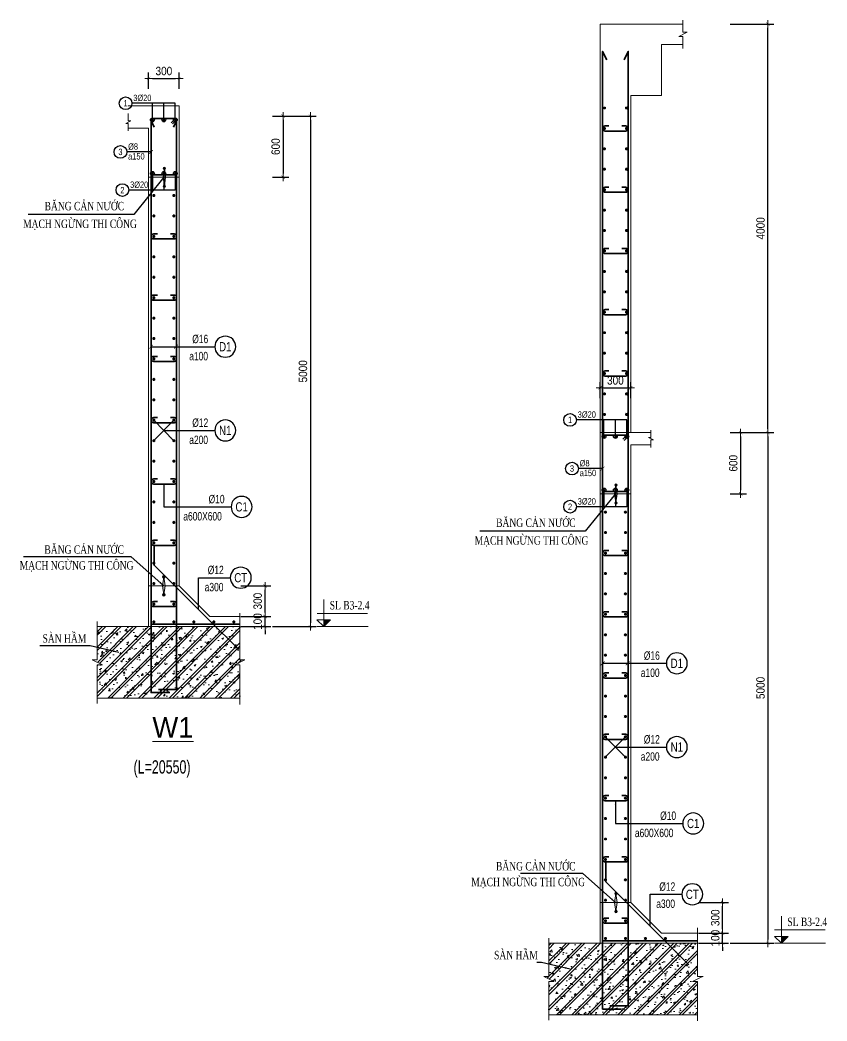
# Model space of a CAD drawing. Extents: x 512210 to 544733856, y -92216 to 2317910607.
# Drawn here: x 674452 to 690254, y -16778 to 2824 of the extents above; entities that cross this region are included whole.
import ezdxf
from ezdxf.enums import TextEntityAlignment as Align

# ---------------------------------------------------------------- set-up
doc = ezdxf.new("R2010")
doc.units = 0
doc.header["$LTSCALE"] = 300
doc.header["$MEASUREMENT"] = 0
doc.layers.get('0').update_dxf_attribs({"linetype": 'CONTINUOUS'})
doc.layers.get('DEFPOINTS').update_dxf_attribs({"linetype": 'CONTINUOUS'})
for name, color, linetype, lineweight in [('00-TT.Dim', 8, 'CONTINUOUS', 13), ('00-TT.Text', 4, 'CONTINUOUS', 13), ('00-XMT.Dim', 8, 'CONTINUOUS', 13), ('3-TEXT', 3, 'CONTINUOUS', 20), ('9', 252, 'CONTINUOUS', 9), ('a-Thay', 255, 'CONTINUOUS', 18), ('G-ANNO-TEXT', 231, 'CONTINUOUS', 9), ('kata_text', 7, 'CONTINUOUS', 30), ('kata_thep chu', 4, 'CONTINUOUS', 35), ('NDC_S_DIM', 1, 'CONTINUOUS', 15), ('NDC_S_HATCH MATERIAL', 8, 'CONTINUOUS', 13), ('NDC_S_REBAR', 4, 'CONTINUOUS', 35), ('NDC_S_SLAB', 2, 'CONTINUOUS', 18), ('sh', 90, 'CONTINUOUS', 13), ('Text chu', 2, 'CONTINUOUS', 25)]:
    doc.layers.add(name, color=color, linetype=linetype, lineweight=lineweight)
doc.layers.add('TEXT', color=4, linetype='CONTINUOUS')
doc.styles.add('01. TT-Arial-S', font='3t-unicode.shx')
doc.styles.add('02. TT-ArialS', font='3t-unicode.shx', dxfattribs={"width": 0.7})
doc.styles.add('kata_text', font='arial.ttf', dxfattribs={"width": 0.8})
doc.styles.add('NDC_ARIAL', font='arial.ttf', dxfattribs={"width": 0.85})
doc.styles.add('VNARIALH', font='', dxfattribs={"width": 0.75})
doc.styles.add('VNAVANTH', font='')
doc.styles.add('vntimeh.shx', font='vntimeh.shx', dxfattribs={"width": 0.65})
doc.styles.get('VNARIALH').set_extended_font_data('.VnArialH')
doc.styles.get('VNAVANTH').set_extended_font_data('.VnAvantH')
doc.linetypes.add('ZIGZAG', pattern='A,0.0001,-0.2,[131,ltypeshp.shx,S=0.2,R=0,X=-0.2,Y=0],-0.4,[131,ltypeshp.shx,S=0.2,R=180,X=0.2,Y=0],-0.2', length=0.8001)
doc.dimstyles.new('NDC_1-75', dxfattribs={"dimscale": 75, "dimtxt": 2.2, "dimasz": 1, "dimexe": 1.5, "dimexo": 0, "dimgap": 0.8, "dimtad": 1, "dimdec": 0, "dimdsep": 46, "dimtxsty": 'NDC_ARIAL', "dimblk": 'DIMMARK', "dimcen": 49999.938995, "dimdle": 1.5, "dimclrd": 1, "dimclre": 1, "dimclrt": 3, "dimadec": 0, "dimazin": 0, "dimtfac": 1, "dimtdec": 0, "dimtix": 1, "dimtmove": 1, "dimatfit": 3, "dimfxl": 1, "dimarcsym": 0})
doc.dimstyles.new('TT 1-1-100', dxfattribs={"dimscale": 100, "dimtxt": 2.2, "dimasz": 1, "dimexe": 1.2, "dimexo": 0, "dimgap": 0.5, "dimtad": 1, "dimdec": 0, "dimzin": 0, "dimdsep": 46, "dimtxsty": '02. TT-ArialS', "dimblk": 'ARCHTICK', "dimcen": 1.5, "dimdle": 1, "dimclrd": 8, "dimclre": 8, "dimclrt": 90, "dimadec": 0, "dimazin": 0, "dimtfac": 1, "dimtdec": 0, "dimtofl": 0, "dimtmove": 0, "dimatfit": 3, "dimfxl": 0.18, "dimtolj": 1, "dimtzin": 0, "dimarcsym": 0})

# ---------------------------------------------------------------- blocks, each defined once
blk = doc.blocks.new('DIMMARK')
at = {"layer": 'NDC_S_DIM', "color": 1}
blk.add_line((-1.5, 0), (1, 0), dxfattribs=at)
at = {"layer": 'NDC_S_DIM', "color": 2, "const_width": 0.1}
blk.add_lwpolyline([(-0.42, -0.42), (0.42, 0.42)], dxfattribs=at)
blk = doc.blocks.new('*D447')
at = {"layer": 'DEFPOINTS', "color": 0, "transparency": 16777216}
for p in [(679396, 944), (679396, -9056), (680137, -9056)]:
    blk.add_point(p, dxfattribs=at)
at = {"layer": 'NDC_S_DIM', "color": 1, "lineweight": -2, "transparency": 16777216}
for p, q in [((679396, 944), (680249, 944)), ((680137, 869), (680137, -8981)), ((679396, -9056), (680249, -9056))]:
    blk.add_line(p, q, dxfattribs=at)
at = {"layer": 'NDC_S_DIM', "color": 1, "lineweight": -2, "transparency": 16777216, "xscale": 75, "yscale": 75, "zscale": 75}
for p, rotation in [((680137, 944), 90), ((680137, -9056), 270)]:
    blk.add_blockref('DIMMARK', p, dxfattribs=dict(at, rotation=rotation))
at = {"layer": 'NDC_S_DIM', "color": 3, "transparency": 16777216, "insert": (679993, -4056), "char_height": 165, "attachment_point": 5, "rotation": 90, "style": 'NDC_ARIAL'}
blk.add_mtext('5000', dxfattribs=at)
blk = doc.blocks.new('*D448')
at = {"layer": 'DEFPOINTS', "color": 0, "transparency": 16777216}
for p in [(677569, 1680), (676969, 1478), (677569, 1478)]:
    blk.add_point(p, dxfattribs=at)
at = {"layer": 'NDC_S_DIM', "color": 1, "lineweight": -2, "transparency": 16777216}
for p, q in [((676969, 1478), (676969, 1793)), ((677569, 1478), (677569, 1793)), ((677044, 1680), (677494, 1680))]:
    blk.add_line(p, q, dxfattribs=at)
at = {"layer": 'NDC_S_DIM', "color": 1, "lineweight": -2, "transparency": 16777216, "xscale": 75, "yscale": 75, "zscale": 75, "rotation": 180}
blk.add_blockref('DIMMARK', (676969, 1680), dxfattribs=at)
at = {"layer": 'NDC_S_DIM', "color": 1, "lineweight": -2, "transparency": 16777216, "xscale": 75, "yscale": 75, "zscale": 75}
blk.add_blockref('DIMMARK', (677569, 1680), dxfattribs=at)
at = {"layer": 'NDC_S_DIM', "color": 3, "transparency": 16777216, "insert": (677269, 1824), "char_height": 165, "attachment_point": 5, "style": 'NDC_ARIAL'}
blk.add_mtext('300', dxfattribs=at)
blk = doc.blocks.new('kata_block_THEP')
at = {"layer": 'kata_thep chu', "color": 0}
for p, q in [((-0.5, 0), (0.5, 0)), ((-0.35, 0.35), (0.35, -0.35)), ((0.35, 0.35), (-0.35, -0.35)), ((0, 0.5), (0, -0.5))]:
    blk.add_line(p, q, dxfattribs=at)
at = {"layer": 'kata_thep chu', "color": 0, "const_width": 0.0833}
blk.add_lwpolyline([(-0.5, 0, 1), (0.5, 0, 1), (-0.5, 0, 1)], format="xyb", dxfattribs=at)
blk = doc.blocks.new('00-3T-Reinforcement')
at = {"color": 8}
blk.add_circle((-2.5, 0), 2.5, dxfattribs=at)
at = {"layer": '00-TT.Text', "color": 7, "style": 'VNARIALH', "width": 0.75}
blk.add_attdef('SH', text='', height=2.2, dxfattribs=at).set_placement((-2.5, 0), align=Align.MIDDLE)
at = {"layer": 'sh', "style": '01. TT-Arial-S', "width": 0.75}
for tag, p in [('DK', (0.56, 0.85)), ('KC', (0.56, -2.97))]:
    blk.add_attdef(tag, p, '', height=2, dxfattribs=at)
blk = doc.blocks.new('CT-A3')
at = {"layer": '9', "ltscale": 50}
h = blk.add_hatch(dxfattribs=at)
h.set_pattern_fill('ANSI31', color=256, scale=140.625054, style=0)
h.set_pattern_definition([(45, (-151568.963, -26075.813), (-12.4296162, 12.4296162), [])])
h.paths.add_polyline_path([(164, 160), (164, 0), (325, 160)])
for p, q in [((5, 314), (1200, 314)), ((1209, 0), (0, 0))]:
    blk.add_line(p, q, dxfattribs=at)
for points in [[(164, 643), (164, 0)], [(164, 0), (3, 160), (164, 160)], [(164, 0), (325, 160), (164, 160)]]:
    blk.add_lwpolyline(points, dxfattribs=at)
at = {"layer": '3-TEXT', "style": 'vntimeh.shx', "width": 0.75}
blk.add_attdef('CT', (305, 407), '', height=200, dxfattribs=at)
blk = doc.blocks.new('SIKA')
at = {"layer": '00-XMT.Dim'}
h = blk.add_hatch(color=7, dxfattribs=at)
edge = h.paths.add_edge_path()
edge.add_arc((902400, 306254), 27.5, 0, 360)
blk.add_hatch(color=7, dxfattribs=at).paths.add_polyline_path([(902372, 306053), (902400, 306254), (902428, 306053), (902400, 305851)])
h = blk.add_hatch(color=7, dxfattribs=at)
edge = h.paths.add_edge_path()
edge.add_arc((902400, 305851), 27.5, 0, 360)
at = {"layer": '00-XMT.Dim', "color": 7}
blk.add_lwpolyline([(902372, 306053), (902400, 306254), (902428, 306053), (902400, 305851)], close=True, dxfattribs=at)
for centre in [(902400, 306254), (902400, 305851)]:
    blk.add_circle(centre, 27.5, dxfattribs=at)
blk = doc.blocks.new('*D451')
at = {"layer": 'DEFPOINTS', "color": 0, "transparency": 16777216}
for p in [(678778, -8257), (679250, -8257), (678778, -8856)]:
    blk.add_point(p, dxfattribs=at)
at = {"layer": 'NDC_S_DIM', "color": 1, "lineweight": -2, "transparency": 16777216}
for p, q in [((678778, -8257), (679363, -8257)), ((679250, -8781), (679250, -8332)), ((678778, -8856), (679363, -8856))]:
    blk.add_line(p, q, dxfattribs=at)
at = {"layer": 'NDC_S_DIM', "color": 1, "lineweight": -2, "transparency": 16777216, "xscale": 75, "yscale": 75, "zscale": 75}
for p, rotation in [((679250, -8257), 90), ((679250, -8856), 270)]:
    blk.add_blockref('DIMMARK', p, dxfattribs=dict(at, rotation=rotation))
at = {"layer": 'NDC_S_DIM', "color": 3, "transparency": 16777216, "insert": (679106, -8556), "char_height": 165, "attachment_point": 5, "rotation": 90, "style": 'NDC_ARIAL'}
blk.add_mtext('300', dxfattribs=at)
blk = doc.blocks.new('*D452')
at = {"layer": 'DEFPOINTS', "color": 0, "transparency": 16777216}
for p in [(679396, 944), (679396, -256), (679603, -256)]:
    blk.add_point(p, dxfattribs=at)
at = {"layer": 'NDC_S_DIM', "color": 1, "lineweight": -2, "transparency": 16777216}
for p, q in [((679396, 944), (679715, 944)), ((679603, 869), (679603, -181)), ((679396, -256), (679715, -256))]:
    blk.add_line(p, q, dxfattribs=at)
at = {"layer": 'NDC_S_DIM', "color": 1, "lineweight": -2, "transparency": 16777216, "xscale": 75, "yscale": 75, "zscale": 75}
for p, rotation in [((679603, 944), 90), ((679603, -256), 270)]:
    blk.add_blockref('DIMMARK', p, dxfattribs=dict(at, rotation=rotation))
at = {"layer": 'NDC_S_DIM', "color": 3, "transparency": 16777216, "insert": (679458, 344), "char_height": 165, "attachment_point": 5, "rotation": 90, "style": 'NDC_ARIAL'}
blk.add_mtext('600', dxfattribs=at)
blk = doc.blocks.new('_ARCHTICK')
at = {"const_width": 0.15}
blk.add_lwpolyline([(-0.5, -0.5), (0.5, 0.5)], dxfattribs=at)
blk = doc.blocks.new('*U158')
blk.add_circle((-2.5, 0), 2.5)
at = {"layer": 'kata_text', "color": 7, "style": 'kata_text', "width": 0.8}
blk.add_attdef('SH2', text='', height=2.5, dxfattribs=at).set_placement((-2.5, 0), align=Align.MIDDLE)
at = {"layer": 'kata_text', "color": 3, "style": 'kata_text', "width": 0.8}
blk.add_attdef('DK1', (0.5, 0.85), '', height=2.5, dxfattribs=at)
blk = doc.blocks.new('*U159')
blk.add_circle((-2.5, 0), 2.5)
at = {"layer": 'kata_text', "color": 7, "style": 'kata_text', "width": 0.8}
blk.add_attdef('SH2', text='', height=2.5, dxfattribs=at).set_placement((-2.5, 0), align=Align.MIDDLE)
at = {"layer": 'kata_text', "color": 3, "style": 'kata_text', "width": 0.8}
for tag, p in [('DK1', (0.5, 0.85)), ('KC1', (0.5, -2.97))]:
    blk.add_attdef(tag, p, '', height=2.5, dxfattribs=at)
blk = doc.blocks.new('*D457')
at = {"layer": 'DEFPOINTS', "color": 0, "transparency": 16777216}
for p in [(688357, -5256), (688357, -15256), (689098, -15256)]:
    blk.add_point(p, dxfattribs=at)
at = {"layer": 'NDC_S_DIM', "color": 1, "lineweight": -2, "transparency": 16777216}
for p, q in [((688357, -5256), (689210, -5256)), ((689098, -5331), (689098, -15181)), ((688357, -15256), (689210, -15256))]:
    blk.add_line(p, q, dxfattribs=at)
at = {"layer": 'NDC_S_DIM', "color": 1, "lineweight": -2, "transparency": 16777216, "xscale": 75, "yscale": 75, "zscale": 75}
for p, rotation in [((689098, -5256), 90), ((689098, -15256), 270)]:
    blk.add_blockref('DIMMARK', p, dxfattribs=dict(at, rotation=rotation))
at = {"layer": 'NDC_S_DIM', "color": 3, "transparency": 16777216, "insert": (688953, -10256), "char_height": 165, "attachment_point": 5, "rotation": 90, "style": 'NDC_ARIAL'}
blk.add_mtext('5000', dxfattribs=at)
blk = doc.blocks.new('*D458')
at = {"layer": 'DEFPOINTS', "color": 0, "transparency": 16777216}
for p in [(686411, -4379), (685811, -4582), (686411, -4582)]:
    blk.add_point(p, dxfattribs=at)
at = {"layer": 'NDC_S_DIM', "color": 1, "lineweight": -2, "transparency": 16777216}
for p, q in [((685811, -4582), (685811, -4267)), ((686411, -4582), (686411, -4267)), ((685886, -4379), (686336, -4379))]:
    blk.add_line(p, q, dxfattribs=at)
at = {"layer": 'NDC_S_DIM', "color": 1, "lineweight": -2, "transparency": 16777216, "xscale": 75, "yscale": 75, "zscale": 75, "rotation": 180}
blk.add_blockref('DIMMARK', (685811, -4379), dxfattribs=at)
at = {"layer": 'NDC_S_DIM', "color": 1, "lineweight": -2, "transparency": 16777216, "xscale": 75, "yscale": 75, "zscale": 75}
blk.add_blockref('DIMMARK', (686411, -4379), dxfattribs=at)
at = {"layer": 'NDC_S_DIM', "color": 3, "transparency": 16777216, "insert": (686111, -4235), "char_height": 165, "attachment_point": 5, "style": 'NDC_ARIAL'}
blk.add_mtext('300', dxfattribs=at)
blk = doc.blocks.new('*D449')
at = {"layer": 'DEFPOINTS', "color": 0, "transparency": 16777216}
for p in [(687738, -14457), (688211, -14457), (687738, -15056)]:
    blk.add_point(p, dxfattribs=at)
at = {"layer": 'NDC_S_DIM', "color": 1, "lineweight": -2, "transparency": 16777216}
for p, q in [((687738, -14457), (688324, -14457)), ((688211, -14981), (688211, -14532)), ((687738, -15056), (688324, -15056))]:
    blk.add_line(p, q, dxfattribs=at)
at = {"layer": 'NDC_S_DIM', "color": 1, "lineweight": -2, "transparency": 16777216, "xscale": 75, "yscale": 75, "zscale": 75}
for p, rotation in [((688211, -14457), 90), ((688211, -15056), 270)]:
    blk.add_blockref('DIMMARK', p, dxfattribs=dict(at, rotation=rotation))
at = {"layer": 'NDC_S_DIM', "color": 3, "transparency": 16777216, "insert": (688067, -14757), "char_height": 165, "attachment_point": 5, "rotation": 90, "style": 'NDC_ARIAL'}
blk.add_mtext('300', dxfattribs=at)
blk = doc.blocks.new('*D450')
at = {"layer": 'DEFPOINTS', "color": 0, "transparency": 16777216}
for p in [(688357, -5256), (688357, -6456), (688563, -6456)]:
    blk.add_point(p, dxfattribs=at)
at = {"layer": 'NDC_S_DIM', "color": 1, "lineweight": -2, "transparency": 16777216}
for p, q in [((688357, -5256), (688676, -5256)), ((688563, -5331), (688563, -6381)), ((688357, -6456), (688676, -6456))]:
    blk.add_line(p, q, dxfattribs=at)
at = {"layer": 'NDC_S_DIM', "color": 1, "lineweight": -2, "transparency": 16777216, "xscale": 75, "yscale": 75, "zscale": 75}
for p, rotation in [((688563, -5256), 90), ((688563, -6456), 270)]:
    blk.add_blockref('DIMMARK', p, dxfattribs=dict(at, rotation=rotation))
at = {"layer": 'NDC_S_DIM', "color": 3, "transparency": 16777216, "insert": (688419, -5856), "char_height": 165, "attachment_point": 5, "rotation": 90, "style": 'NDC_ARIAL'}
blk.add_mtext('600', dxfattribs=at)
blk = doc.blocks.new('*D459')
at = {"layer": 'DEFPOINTS', "color": 0, "transparency": 16777216}
for p in [(688357, 2744), (689098, 2744), (688357, -5256)]:
    blk.add_point(p, dxfattribs=at)
at = {"layer": 'NDC_S_DIM', "color": 1, "lineweight": -2, "transparency": 16777216}
for p, q in [((688357, 2744), (689210, 2744)), ((689098, -5181), (689098, 2669)), ((688357, -5256), (689210, -5256))]:
    blk.add_line(p, q, dxfattribs=at)
at = {"layer": 'NDC_S_DIM', "color": 1, "lineweight": -2, "transparency": 16777216, "xscale": 75, "yscale": 75, "zscale": 75}
for p, rotation in [((689098, 2744), 90), ((689098, -5256), 270)]:
    blk.add_blockref('DIMMARK', p, dxfattribs=dict(at, rotation=rotation))
at = {"layer": 'NDC_S_DIM', "color": 3, "transparency": 16777216, "insert": (688953, -1256), "char_height": 165, "attachment_point": 5, "rotation": 90, "style": 'NDC_ARIAL'}
blk.add_mtext('4000', dxfattribs=at)
blk = doc.blocks.new('*D549')
at = {"layer": 'DEFPOINTS', "color": 0, "transparency": 16777216}
for p in [(678778, -8856), (679250, -8856), (678778, -9056)]:
    blk.add_point(p, dxfattribs=at)
at = {"layer": 'NDC_S_DIM', "color": 1, "lineweight": -2, "transparency": 16777216}
for p, q in [((679250, -8781), (679250, -8706)), ((678778, -8856), (679363, -8856)), ((679250, -9056), (679250, -8856)), ((678778, -9056), (679363, -9056)), ((679250, -9131), (679250, -9206))]:
    blk.add_line(p, q, dxfattribs=at)
at = {"layer": 'NDC_S_DIM', "color": 1, "lineweight": -2, "transparency": 16777216, "xscale": 75, "yscale": 75, "zscale": 75}
for p, rotation in [((679250, -8856), 270), ((679250, -9056), 90)]:
    blk.add_blockref('DIMMARK', p, dxfattribs=dict(at, rotation=rotation))
at = {"layer": 'NDC_S_DIM', "color": 3, "transparency": 16777216, "insert": (679106, -8956), "char_height": 165, "attachment_point": 5, "rotation": 90, "style": 'NDC_ARIAL'}
blk.add_mtext('100', dxfattribs=at)
blk = doc.blocks.new('*D551')
at = {"layer": 'DEFPOINTS', "color": 0, "transparency": 16777216}
for p in [(687738, -15056), (688211, -15056), (687738, -15256)]:
    blk.add_point(p, dxfattribs=at)
at = {"layer": 'NDC_S_DIM', "color": 1, "lineweight": -2, "transparency": 16777216}
for p, q in [((687738, -15056), (688324, -15056)), ((688211, -14981), (688211, -14906)), ((688211, -15256), (688211, -15056)), ((687738, -15256), (688324, -15256)), ((688211, -15331), (688211, -15406))]:
    blk.add_line(p, q, dxfattribs=at)
at = {"layer": 'NDC_S_DIM', "color": 1, "lineweight": -2, "transparency": 16777216, "xscale": 75, "yscale": 75, "zscale": 75}
for p, rotation in [((688211, -15056), 270), ((688211, -15256), 90)]:
    blk.add_blockref('DIMMARK', p, dxfattribs=dict(at, rotation=rotation))
at = {"layer": 'NDC_S_DIM', "color": 3, "transparency": 16777216, "insert": (688067, -15156), "char_height": 165, "attachment_point": 5, "rotation": 90, "style": 'NDC_ARIAL'}
blk.add_mtext('100', dxfattribs=at)

msp = doc.modelspace()

# ---------------------------------------------------------------- hatches: boundary and pattern name
at = {"layer": 'NDC_S_HATCH MATERIAL'}
h = msp.add_hatch(dxfattribs=at)
h.set_pattern_fill('BT-01', color=256, scale=50, pattern_type=2)
h.set_pattern_definition([(50, (0, 0), (358.63009, -31.37607), [37.5, -412.5]), (355, (0, 0), (-69.37567, 376.09607), [30, -330]), (100.4514, (29.9, -2.6), (289.25469, 344.71977), [31.8701, -350.57106]), (46.1842, (0, 100), (533.62052, -82.7595), [56.25, -618.75]), (96.6356, (44.47, 93.1), (467.33135, 487.05894), [47.80514, -525.8565]), (351.1842, (0, 100), (467.33097, 487.0593), [45, -495]), (21, (50, 75), (298.45353, -201.30945), [37.5, -412.5]), (326, (50, 75), (121.65767, 362.57502), [30, -330]), (71.4514, (74.87, 58.22), (420.11131, 161.26525), [31.8701, -350.57106]), (37.5, (0, 0), (6.079928, 166.446927), [0, -326, 0, -335, 0, -331.25]), (7.5, (0, 0), (131.53477, 197.205856), [0, -191, 0, -318.5, 0, -126.25]), (327.5, (-111.5, 0), (266.911218, -11.277436), [0, -125, 0, -390, 0, -517.5]), (317.5, (-161.5, 0), (291.593085, 50.05249), [0, -162.5, 0, -259, 0, -367.5]), (45, (0, 0), (-150.26019, 150.26019), []), (45, (0, 61.25), (-150.26019, 150.26019), [])])
h.paths.add_polyline_path([(678756.7, -9805.8), (678656.7, -9805.8), (678856.7, -9705.8), (678756.7, -9705.8), (678756.7, -9055.8), (677568.6, -9055.8), (675965.7, -9055.8), (675965.7, -9705.8), (675865.7, -9705.8), (676065.7, -9805.8), (675965.7, -9805.8), (675965.7, -10455.8), (678756.7, -10455.8)])
h = msp.add_hatch(dxfattribs=at)
h.set_pattern_fill('BT-01', color=256, scale=50, pattern_type=2)
h.set_pattern_definition([(50, (258.64, 0), (358.63009, -31.37607), [37.5, -412.5]), (355, (258.64, 0), (-69.37567, 376.09607), [30, -330]), (100.4514, (288.53, -2.6), (289.25469, 344.71977), [31.8701, -350.57106]), (46.1842, (258.64, 100), (533.62052, -82.7595), [56.25, -618.75]), (96.6356, (303.1, 93.1), (467.33135, 487.05894), [47.80514, -525.8565]), (351.1842, (258.64, 100), (467.33097, 487.0593), [45, -495]), (21, (308.64, 75), (298.45353, -201.30945), [37.5, -412.5]), (326, (308.64, 75), (121.65767, 362.57502), [30, -330]), (71.4514, (333.5, 58.22), (420.11131, 161.26525), [31.8701, -350.57106]), (37.5, (258.64, 0), (6.079928, 166.446927), [0, -326, 0, -335, 0, -331.25]), (7.5, (258.64, 0), (131.53477, 197.205856), [0, -191, 0, -318.5, 0, -126.25]), (327.5, (147.14, 0), (266.911218, -11.277436), [0, -125, 0, -390, 0, -517.5]), (317.5, (97.14, 0), (291.593085, 50.05249), [0, -162.5, 0, -259, 0, -367.5]), (45, (258.64, 0), (-150.26019, 150.26019), []), (45, (258.64, 61.25), (-150.26019, 150.26019), [])])
h.paths.add_polyline_path([(687717.5, -16006.4), (687617.5, -16006.4), (687817.5, -15906.4), (687717.5, -15906.4), (687717.5, -15256.4), (686069.7, -15256.4), (684808.1, -15256.4), (684808.1, -15906.4), (684708.1, -15906.4), (684908.1, -16006.4), (684808.1, -16006.4), (684808.1, -16656.4), (687717.5, -16656.4)])

# ---------------------------------------------------------------- linework, layer by layer
at = {"layer": '00-TT.Dim'}
for points in [[(678756.7, -8789.2), (678756.7, -9705.8), (678856.7, -9705.8), (678656.7, -9805.8), (678756.7, -9805.8), (678756.7, -10577.4)], [(675965.7, -8955.8), (675965.7, -9705.8), (675865.7, -9705.8), (676065.7, -9805.8), (675965.7, -9805.8), (675965.7, -10558.8)], [(687717.5, -14956.4), (687717.5, -15906.4), (687817.5, -15906.4), (687617.5, -16006.4), (687717.5, -16006.4), (687717.5, -16777.9)], [(684808.1, -15156.4), (684808.1, -15906.4), (684708.1, -15906.4), (684908.1, -16006.4), (684808.1, -16006.4), (684808.1, -16759.4)]]:
    msp.add_lwpolyline(points, dxfattribs=at)
at = {"layer": 'a-Thay', "linetype": 'ZIGZAG', "ltscale": 0.5, "flags": 128}
for points in [[(677568.6, -256.5), (676968.6, -256.5)], [(677568.6, -256.5), (676968.6, -256.5)], [(686411.1, -6457.1), (685811.1, -6457.1)], [(686411.1, -6457.1), (685811.1, -6457.1)], [(677568.6, -8256.5), (676968.6, -8256.5)], [(686411.1, -14457.1), (685811.1, -14457.1)]]:
    msp.add_lwpolyline(points, dxfattribs=at)
at = {"layer": 'NDC_S_DIM'}
msp.add_line((685811.1, -5256.4), (686411.1, -5256.4), dxfattribs=at)
for points in [[(687432.9, 2823.6), (687432.9, 2583.6), (687512.9, 2583.6), (687352.9, 2503.6), (687432.9, 2503.6), (687432.9, 2263.6)], [(676571.9, 656.2), (676571.9, 800.2), (676523.9, 800.2), (676619.9, 848.2), (676571.9, 848.2), (676571.9, 992.2)], [(686807.8, -5544.4), (686807.8, -5400.4), (686855.8, -5400.4), (686759.8, -5352.4), (686807.8, -5352.4), (686807.8, -5208.4)]]:
    msp.add_lwpolyline(points, dxfattribs=at)
at = {"layer": 'NDC_S_REBAR'}
for points in [[(685942.5, 2042.1), (685861.1, 2208), (685861.1, -16543.9), (686229.9, -16543.9)], [(686004.9, -16481.9), (686361.1, -16481.9), (686361.1, 2208), (686279.6, 2042.1)], [(677078.7, 727.2), (677018.6, 846.2), (677018.6, -10347.3), (677387.5, -10347.3)], [(677162.5, -10285.3), (677518.6, -10285.3), (677518.6, 846.2), (677458.5, 727.2)], [(677078.6, -7451.9), (677078.6, -7851.9), (678173.8, -8945.8), (678708.5, -9479.8)], [(678756.7, -9005.8), (677018.6, -9005.8)], [(685921.1, -13652.4), (685921.1, -14052.4), (687016.3, -15146.4), (687550.9, -15680.4)], [(687717.5, -15206.4), (685861.1, -15206.4)]]:
    msp.add_lwpolyline(points, dxfattribs=at)
for points in [[(677412.6, 813.5), (677492.6, 893.5, -0.4142136), (677518.6, 867.5), (677518.6, -180.5, -0.4142136), (677492.6, -206.5), (677044.6, -206.5, -0.4142136), (677018.6, -180.5), (677018.6, 867.5, -0.4142136), (677044.6, 893.5), (677492.6, 893.5, -0.4142136), (677518.6, 867.5), (677438.6, 787.5)], [(686238.3, 750.4), (686310.4, 750.4, -1), (686310.4, 649.2), (685911.7, 649.2, -1), (685911.7, 750.4), (685983.8, 750.4)], [(686238.3, -449.2), (686310.4, -449.2, -1), (686310.4, -550.4), (685911.7, -550.4, -1), (685911.7, -449.2), (685983.8, -449.2)], [(677395.8, -1362.8), (677468, -1362.8, -1), (677468, -1464.1), (677069.2, -1464.1, -1), (677069.2, -1362.8), (677141.4, -1362.8)], [(686238.3, -1648.8), (686310.4, -1648.8, -1), (686310.4, -1750), (685911.7, -1750, -1), (685911.7, -1648.8), (685983.8, -1648.8)], [(677395.8, -2562.8), (677468, -2562.8, -1), (677468, -2664.1), (677069.2, -2664.1, -1), (677069.2, -2562.8), (677141.4, -2562.8)], [(686238.3, -2848.4), (686310.4, -2848.4, -1), (686310.4, -2949.7), (685911.7, -2949.7, -1), (685911.7, -2848.4), (685983.8, -2848.4)], [(677395.8, -3762.8), (677468, -3762.8, -1), (677468, -3864.1), (677069.2, -3864.1, -1), (677069.2, -3762.8), (677141.4, -3762.8)], [(686238.3, -4048), (686310.4, -4048, -1), (686310.4, -4149.3), (685911.7, -4149.3, -1), (685911.7, -4048), (685983.8, -4048)], [(677395.8, -4962.8), (677468, -4962.8, -1), (677468, -5064.1), (677069.2, -5064.1, -1), (677069.2, -4962.8), (677141.4, -4962.8)], [(686255.1, -5387.1), (686335.1, -5307.1, -0.4142136), (686361.1, -5333.1), (686361.1, -6381.1, -0.4142136), (686335.1, -6407.1), (685887.1, -6407.1, -0.4142136), (685861.1, -6381.1), (685861.1, -5333.1, -0.4142136), (685887.1, -5307.1), (686335.1, -5307.1, -0.4142136), (686361.1, -5333.1), (686281.1, -5413.1)], [(677395.8, -6162.8), (677468, -6162.8, -1), (677468, -6264.1), (677069.2, -6264.1, -1), (677069.2, -6162.8), (677141.4, -6162.8)], [(677395.8, -7362.8), (677468, -7362.8, -1), (677468, -7464.1), (677069.2, -7464.1, -1), (677069.2, -7362.8), (677141.4, -7362.8)], [(686238.3, -7563.4), (686310.4, -7563.4, -1), (686310.4, -7664.6), (685911.7, -7664.6, -1), (685911.7, -7563.4), (685983.8, -7563.4)], [(677395.8, -8562.8), (677468, -8562.8, -1), (677468, -8664.1), (677069.2, -8664.1, -1), (677069.2, -8562.8), (677141.4, -8562.8)], [(686238.3, -8763.4), (686310.4, -8763.4, -1), (686310.4, -8864.6), (685911.7, -8864.6, -1), (685911.7, -8763.4), (685983.8, -8763.4)], [(686238.3, -9963.4), (686310.4, -9963.4, -1), (686310.4, -10064.6), (685911.7, -10064.6, -1), (685911.7, -9963.4), (685983.8, -9963.4)], [(686238.3, -11163.4), (686310.4, -11163.4, -1), (686310.4, -11264.6), (685911.7, -11264.6, -1), (685911.7, -11163.4), (685983.8, -11163.4)], [(686238.3, -12363.4), (686310.4, -12363.4, -1), (686310.4, -12464.6), (685911.7, -12464.6, -1), (685911.7, -12363.4), (685983.8, -12363.4)], [(686238.3, -13563.4), (686310.4, -13563.4, -1), (686310.4, -13664.6), (685911.7, -13664.6, -1), (685911.7, -13563.4), (685983.8, -13563.4)], [(686238.3, -14763.4), (686310.4, -14763.4, -1), (686310.4, -14864.6), (685911.7, -14864.6, -1), (685911.7, -14763.4), (685983.8, -14763.4)]]:
    msp.add_lwpolyline(points, format="xyb", dxfattribs=at)
at = {"layer": 'NDC_S_SLAB'}
for p, q in [((687011.1, 2743.6), (687432.9, 2743.6)), ((687011.1, 2343.6), (687432.9, 2343.6)), ((676571.9, 1144.2), (677568.6, 1144.2)), ((677568.6, -8256.5), (677568.6, 1144.2)), ((685811.1, -5256.4), (685811.1, -15256.4)), ((686411.1, -5256.4), (686807.8, -5256.4)), ((686807.8, -5496.4), (686411.1, -5496.4)), ((686411.1, -5496.4), (686411.1, -14457.1)), ((677568.6, -8256.5), (678168.6, -8855.8)), ((678168.6, -8855.8), (678756.7, -8855.8)), ((678756.7, -9055.8), (677568.6, -9055.8)), ((685811.1, -15256.4), (687717.5, -15256.4))]:
    msp.add_line(p, q, dxfattribs=at)
for points in [[(687011.1, 2743.6), (685811.1, 2743.6), (685811.1, 1343.6)], [(686411.1, 1343.6), (687011.1, 1343.6), (687011.1, 2343.6)], [(685811.1, -5256.4), (685811.1, 1343.6)], [(686411.1, -5256.4), (686411.1, 1343.6)], [(676571.9, 704.2), (676968.6, 704.2), (676968.6, -9055.8)], [(677568.6, -9055.8), (675965.7, -9055.8)], [(675965.7, -10455.8), (678756.7, -10455.8)], [(687011.1, -15056.4), (686411.1, -14457.1)], [(687011.1, -15056.4), (687717.5, -15056.4)], [(685811.1, -15256.4), (684808.1, -15256.4)], [(684808.1, -16656.4), (687717.5, -16656.4)]]:
    msp.add_lwpolyline(points, dxfattribs=at)

# ---------------------------------------------------------------- block references
at = {"xscale": 50, "yscale": 50, "zscale": 50}
for name, p, values in [('*U158', (676644.6, 1193.5), {'SH2': '1', 'DK1': '3%%c20'}), ('*U159', (676543.6, 240.5), {'SH2': '3', 'DK1': '%%c8', 'KC1': 'a150'}), ('*U158', (676582.3, -506.5), {'SH2': '2', 'DK1': '3%%c20'}), ('*U158', (685347.8, -5007.1), {'SH2': '1', 'DK1': '3%%c20'}), ('*U159', (685386.1, -5960.1), {'SH2': '3', 'DK1': '%%c8', 'KC1': 'a150'}), ('*U158', (685347.8, -6707.1), {'SH2': '2', 'DK1': '3%%c20'})]:
    msp.add_blockref(name, p, dxfattribs=at).add_auto_attribs(values)
ref = msp.add_blockref('00-3T-Reinforcement', (678266.1, -3573.5), dxfattribs=dict(xscale=-82.13412979035638, yscale=82.13412978546694, zscale=82.13412978550095))
ref.add_attrib('KC', 'a100', (677765.3, -3840.5), dxfattribs={"layer": 'sh', "height": 165, "style": '01. TT-Arial-S', "width": 0.75})
ref.add_attrib('DK', '%%c16', (677825, -3504.1), dxfattribs={"layer": 'sh', "height": 165, "style": '01. TT-Arial-S', "width": 0.75})
ref.add_attrib('SH', 'D1', dxfattribs={"layer": '00-TT.Text', "color": 7, "height": 180.7, "style": 'VNARIALH', "width": 0.75}).set_placement((678471.5, -3573.5), align=Align.MIDDLE)
ref = msp.add_blockref('00-3T-Reinforcement', (678266.1, -5213.6), dxfattribs=dict(xscale=-82.13412979035638, yscale=82.13412978546694, zscale=82.13412978550095))
ref.add_attrib('KC', 'a200', (677765.3, -5480.6), dxfattribs={"layer": 'sh', "height": 165, "style": '01. TT-Arial-S', "width": 0.75})
ref.add_attrib('DK', '%%c12', (677825, -5144.2), dxfattribs={"layer": 'sh', "height": 165, "style": '01. TT-Arial-S', "width": 0.75})
ref.add_attrib('SH', 'N1', dxfattribs={"layer": '00-TT.Text', "color": 7, "height": 180.7, "style": 'VNARIALH', "width": 0.75}).set_placement((678471.5, -5213.6), align=Align.MIDDLE)
ref = msp.add_blockref('00-3T-Reinforcement', (678586.1, -6709.8), dxfattribs=dict(xscale=-82.13412979035638, yscale=82.13412978546694, zscale=82.13412978550095))
ref.add_attrib('KC', 'a600X600', (677649.3, -6976.8), dxfattribs={"layer": 'sh', "height": 165, "style": '01. TT-Arial-S', "width": 0.75})
ref.add_attrib('DK', '%%c10', (678145, -6640.4), dxfattribs={"layer": 'sh', "height": 165, "style": '01. TT-Arial-S', "width": 0.75})
ref.add_attrib('SH', 'C1', dxfattribs={"layer": '00-TT.Text', "color": 7, "height": 180.7, "style": 'VNARIALH', "width": 0.75}).set_placement((678791.5, -6709.8), align=Align.MIDDLE)
ref = msp.add_blockref('00-3T-Reinforcement', (678568.8, -8097.1), dxfattribs=dict(xscale=-82.13412979035638, yscale=82.13412978546694, zscale=82.13412978550095))
ref.add_attrib('KC', 'a300', (678068, -8364.1), dxfattribs={"layer": 'sh', "height": 165, "style": '01. TT-Arial-S', "width": 0.75})
ref.add_attrib('DK', '%%c12', (678127.7, -8027.7), dxfattribs={"layer": 'sh', "height": 165, "style": '01. TT-Arial-S', "width": 0.75})
ref.add_attrib('SH', 'CT', dxfattribs={"layer": '00-TT.Text', "color": 7, "height": 180.7, "style": 'VNARIALH', "width": 0.75}).set_placement((678774.1, -8097.1), align=Align.MIDDLE)
ref = msp.add_blockref('00-3T-Reinforcement', (687108.6, -9774.1), dxfattribs=dict(xscale=-82.13412979035638, yscale=82.13412978546694, zscale=82.13412978550095))
ref.add_attrib('KC', 'a100', (686607.8, -10041.1), dxfattribs={"layer": 'sh', "height": 165, "style": '01. TT-Arial-S', "width": 0.75})
ref.add_attrib('DK', '%%c16', (686667.5, -9704.6), dxfattribs={"layer": 'sh', "height": 165, "style": '01. TT-Arial-S', "width": 0.75})
ref.add_attrib('SH', 'D1', dxfattribs={"layer": '00-TT.Text', "color": 7, "height": 180.7, "style": 'VNARIALH', "width": 0.75}).set_placement((687313.9, -9774.1), align=Align.MIDDLE)
ref = msp.add_blockref('00-3T-Reinforcement', (687108.6, -11414.2), dxfattribs=dict(xscale=-82.13412979035638, yscale=82.13412978546694, zscale=82.13412978550095))
ref.add_attrib('KC', 'a200', (686607.8, -11681.2), dxfattribs={"layer": 'sh', "height": 165, "style": '01. TT-Arial-S', "width": 0.75})
ref.add_attrib('DK', '%%c12', (686667.5, -11344.7), dxfattribs={"layer": 'sh', "height": 165, "style": '01. TT-Arial-S', "width": 0.75})
ref.add_attrib('SH', 'N1', dxfattribs={"layer": '00-TT.Text', "color": 7, "height": 180.7, "style": 'VNARIALH', "width": 0.75}).set_placement((687313.9, -11414.2), align=Align.MIDDLE)
ref = msp.add_blockref('00-3T-Reinforcement', (687428.6, -12910.4), dxfattribs=dict(xscale=-82.13412979035638, yscale=82.13412978546694, zscale=82.13412978550095))
ref.add_attrib('KC', 'a600X600', (686491.8, -13177.4), dxfattribs={"layer": 'sh', "height": 165, "style": '01. TT-Arial-S', "width": 0.75})
ref.add_attrib('DK', '%%c10', (686987.5, -12840.9), dxfattribs={"layer": 'sh', "height": 165, "style": '01. TT-Arial-S', "width": 0.75})
ref.add_attrib('SH', 'C1', dxfattribs={"layer": '00-TT.Text', "color": 7, "height": 180.7, "style": 'VNARIALH', "width": 0.75}).set_placement((687633.9, -12910.4), align=Align.MIDDLE)
ref = msp.add_blockref('00-3T-Reinforcement', (687411.3, -14297.7), dxfattribs=dict(xscale=-82.13412979035638, yscale=82.13412978546694, zscale=82.13412978550095))
ref.add_attrib('KC', 'a300', (686910.5, -14564.7), dxfattribs={"layer": 'sh', "height": 165, "style": '01. TT-Arial-S', "width": 0.75})
ref.add_attrib('DK', '%%c12', (686970.1, -14228.3), dxfattribs={"layer": 'sh', "height": 165, "style": '01. TT-Arial-S', "width": 0.75})
ref.add_attrib('SH', 'CT', dxfattribs={"layer": '00-TT.Text', "color": 7, "height": 180.7, "style": 'VNARIALH', "width": 0.75}).set_placement((687616.6, -14297.7), align=Align.MIDDLE)
at = {"layer": '00-XMT.Dim', "color": 7, "xscale": -0.8775311545468867, "yscale": 0.8775311524514109, "zscale": 0.8775311535358427}
for p in [(1469162.5, -268827.3), (1478004.9, -275027.9), (1469152.7, -276827.3), (1478004.9, -283027.9)]:
    msp.add_blockref('SIKA', p, dxfattribs=at)
at = {"layer": '3-TEXT'}
ref = msp.add_blockref('CT-A3', (680264.5, -9055.8), dxfattribs=dict(at, xscale=0.8289007083512843, yscale=0.8289007083512843, zscale=0.8289007083512843))
ref.add_attrib('CT', 'SL B3-2.4', (680517.2, -8718.6), dxfattribs={"layer": 'Text chu', "color": 0, "height": 165, "style": 'vntimeh.shx', "width": 0.75})
ref = msp.add_blockref('CT-A3', (689225.3, -15256.4), dxfattribs=dict(at, xscale=0.8289007083512843, yscale=0.8289007083512843, zscale=0.8289007083512843))
ref.add_attrib('CT', 'SL B3-2.4', (689478, -14919.2), dxfattribs={"layer": 'Text chu', "color": 0, "height": 165, "style": 'vntimeh.shx', "width": 0.75})
at = {"layer": 'NDC_S_REBAR', "yscale": 51.60959999985062, "rotation": 180}
for p, xscale, zscale in [((685895.1, 1101), -51.60959999985062, 51.60960000000001), ((686327.6, 1101), 51.60959999985062, 51.60959999985062), ((685895.1, 701), -51.60959999985062, 51.60960000000001), ((686327.6, 701), 51.60959999985062, 51.60959999985062), ((685895.1, 301), -51.60959999985062, 51.60960000000001), ((686327.6, 301), 51.60959999985062, 51.60959999985062), ((685895.1, -99), -51.60959999985062, 51.60960000000001), ((686327.6, -99), 51.60959999985062, 51.60959999985062), ((677072.6, -613.8), -51.60959999985062, 51.60960000000001), ((677464, -613.8), 51.60959999985062, 51.60959999985062), ((685895.1, -499), -51.60959999985062, 51.60960000000001), ((686327.6, -499), 51.60959999985062, 51.60959999985062), ((685895.1, -899), -51.60959999985062, 51.60960000000001), ((686327.6, -899), 51.60959999985062, 51.60959999985062), ((677072.6, -1013.8), -51.60959999985062, 51.60960000000001), ((677464, -1013.8), 51.60959999985062, 51.60959999985062), ((685895.1, -1299), -51.60959999985062, 51.60960000000001), ((686327.6, -1299), 51.60959999985062, 51.60959999985062), ((677072.6, -1413.8), -51.60959999985062, 51.60960000000001), ((677464, -1413.8), 51.60959999985062, 51.60959999985062), ((685895.1, -1699), -51.60959999985062, 51.60960000000001), ((686327.6, -1699), 51.60959999985062, 51.60959999985062), ((677072.6, -1813.8), -51.60959999985062, 51.60960000000001), ((677464, -1813.8), 51.60959999985062, 51.60959999985062), ((685895.1, -2099), -51.60959999985062, 51.60960000000001), ((686327.6, -2099), 51.60959999985062, 51.60959999985062), ((677072.6, -2213.8), -51.60959999985062, 51.60960000000001), ((677464, -2213.8), 51.60959999985062, 51.60959999985062), ((685895.1, -2499), -51.60959999985062, 51.60960000000001), ((686327.6, -2499), 51.60959999985062, 51.60959999985062), ((677072.6, -2613.8), -51.60959999985062, 51.60960000000001), ((677464, -2613.8), 51.60959999985062, 51.60959999985062), ((685895.1, -2899), -51.60959999985062, 51.60960000000001), ((686327.6, -2899), 51.60959999985062, 51.60959999985062), ((677072.6, -3013.8), -51.60959999985062, 51.60960000000001), ((677464, -3013.8), 51.60959999985062, 51.60959999985062), ((685895.1, -3299), -51.60959999985062, 51.60960000000001), ((686327.6, -3299), 51.60959999985062, 51.60959999985062), ((677072.6, -3413.8), -51.60959999985062, 51.60960000000001), ((677464, -3413.8), 51.60959999985062, 51.60959999985062), ((685895.1, -3699), -51.60959999985062, 51.60960000000001), ((686327.6, -3699), 51.60959999985062, 51.60959999985062), ((677072.6, -3813.8), -51.60959999985062, 51.60960000000001), ((677464, -3813.8), 51.60959999985062, 51.60959999985062), ((685895.1, -4099), -51.60959999985062, 51.60960000000001), ((686327.6, -4099), 51.60959999985062, 51.60959999985062), ((677072.6, -4213.8), -51.60959999985062, 51.60960000000001), ((677464, -4213.8), 51.60959999985062, 51.60959999985062), ((685895.1, -4499), -51.60959999985062, 51.60960000000001), ((686327.6, -4499), 51.60959999985062, 51.60959999985062), ((677072.6, -4613.8), -51.60959999985062, 51.60960000000001), ((677464, -4613.8), 51.60959999985062, 51.60959999985062), ((685895.1, -4899), -51.60959999985062, 51.60960000000001), ((686327.6, -4899), 51.60959999985062, 51.60959999985062), ((677072.6, -5013.8), -51.60959999985062, 51.60960000000001), ((677464, -5013.8), 51.60959999985062, 51.60959999985062), ((677072.6, -5413.8), -51.60959999985062, 51.60960000000001), ((677464, -5413.8), 51.60959999985062, 51.60959999985062), ((677072.6, -5813.8), -51.60959999985062, 51.60960000000001), ((677464, -5813.8), 51.60959999985062, 51.60959999985062), ((677072.6, -6213.8), -51.60959999985062, 51.60960000000001), ((677464, -6213.8), 51.60959999985062, 51.60959999985062), ((677072.6, -6613.8), -51.60959999985062, 51.60960000000001), ((677464, -6613.8), 51.60959999985062, 51.60959999985062), ((685915.1, -6814.4), -51.60959999985062, 51.60960000000001), ((686306.5, -6814.4), 51.60959999985062, 51.60959999985062), ((677072.6, -7013.8), -51.60959999985062, 51.60960000000001), ((677464, -7013.8), 51.60959999985062, 51.60959999985062), ((685915.1, -7214.4), -51.60959999985062, 51.60960000000001), ((686306.5, -7214.4), 51.60959999985062, 51.60959999985062), ((677072.6, -7413.8), -51.60959999985062, 51.60960000000001), ((677464, -7413.8), 51.60959999985062, 51.60959999985062), ((685915.1, -7614.4), -51.60959999985062, 51.60960000000001), ((686306.5, -7614.4), 51.60959999985062, 51.60959999985062), ((677072.6, -7813.8), -51.60959999985062, 51.60960000000001), ((677464, -7813.8), 51.60959999985062, 51.60959999985062), ((685915.1, -8014.4), -51.60959999985062, 51.60960000000001), ((686306.5, -8014.4), 51.60959999985062, 51.60959999985062), ((677072.6, -8213.8), -51.60959999985062, 51.60960000000001), ((677464, -8213.8), 51.60959999985062, 51.60959999985062), ((685915.1, -8414.4), -51.60959999985062, 51.60960000000001), ((686306.5, -8414.4), 51.60959999985062, 51.60959999985062), ((677072.6, -8613.8), -51.60959999985062, 51.60960000000001), ((677464, -8613.8), 51.60959999985062, 51.60959999985062), ((685915.1, -8814.4), -51.60959999985062, 51.60960000000001), ((686306.5, -8814.4), 51.60959999985062, 51.60959999985062), ((677072.6, -8963.8), -51.60959999985062, 51.60960000000001), ((677464, -8963.8), 51.60959999985062, 51.60959999985062), ((677855.4, -8963.8), 51.60959999985062, 51.60959999985062), ((678246.8, -8963.8), 51.60959999985062, 51.60959999985062), ((678638.2, -8963.8), 51.60959999985062, 51.60959999985062), ((685915.1, -9214.4), -51.60959999985062, 51.60960000000001), ((686306.5, -9214.4), 51.60959999985062, 51.60959999985062), ((685915.1, -9614.4), -51.60959999985062, 51.60960000000001), ((686306.5, -9614.4), 51.60959999985062, 51.60959999985062), ((685915.1, -10014.4), -51.60959999985062, 51.60960000000001), ((686306.5, -10014.4), 51.60959999985062, 51.60959999985062), ((685915.1, -10414.4), -51.60959999985062, 51.60960000000001), ((686306.5, -10414.4), 51.60959999985062, 51.60959999985062), ((685915.1, -10814.4), -51.60959999985062, 51.60960000000001), ((686306.5, -10814.4), 51.60959999985062, 51.60959999985062), ((685915.1, -11214.4), -51.60959999985062, 51.60960000000001), ((686306.5, -11214.4), 51.60959999985062, 51.60959999985062), ((685915.1, -11614.4), -51.60959999985062, 51.60960000000001), ((686306.5, -11614.4), 51.60959999985062, 51.60959999985062), ((685915.1, -12014.4), -51.60959999985062, 51.60960000000001), ((686306.5, -12014.4), 51.60959999985062, 51.60959999985062), ((685915.1, -12414.4), -51.60959999985062, 51.60960000000001), ((686306.5, -12414.4), 51.60959999985062, 51.60959999985062), ((685915.1, -12814.4), -51.60959999985062, 51.60960000000001), ((686306.5, -12814.4), 51.60959999985062, 51.60959999985062), ((685915.1, -13214.4), -51.60959999985062, 51.60960000000001), ((686306.5, -13214.4), 51.60959999985062, 51.60959999985062), ((685915.1, -13614.4), -51.60959999985062, 51.60960000000001), ((686306.5, -13614.4), 51.60959999985062, 51.60959999985062), ((685915.1, -14014.4), -51.60959999985062, 51.60960000000001), ((686306.5, -14014.4), 51.60959999985062, 51.60959999985062), ((685915.1, -14414.4), -51.60959999985062, 51.60960000000001), ((686306.5, -14414.4), 51.60959999985062, 51.60959999985062), ((685915.1, -14814.4), -51.60959999985062, 51.60960000000001), ((686306.5, -14814.4), 51.60959999985062, 51.60959999985062), ((685915.1, -15160.5), -51.60959999985062, 51.60960000000001), ((686306.5, -15160.5), 51.60959999985062, 51.60959999985062), ((686697.9, -15164.4), 51.60959999985062, 51.60959999985062), ((687089.3, -15164.4), 51.60959999985062, 51.60959999985062)]:
    msp.add_blockref('kata_block_THEP', p, dxfattribs=dict(at, xscale=xscale, zscale=zscale))
at = {"layer": 'NDC_S_REBAR', "xscale": 36, "yscale": 36, "zscale": 36}
for p in [(677044.6, 868.2), (677268.6, 868.2), (677492.6, 868.2), (677044.6, -180.5), (677268.6, -180.5), (677492.6, -180.5), (685887.1, -5332.4), (686111.1, -5332.4), (686335.1, -5332.4), (685887.1, -6381.1), (686111.1, -6381.1), (686335.1, -6381.1)]:
    msp.add_blockref('kata_block_THEP', p, dxfattribs=at)

# ---------------------------------------------------------------- texts
at = {"layer": '00-TT.Dim', "color": 90, "style": '02. TT-ArialS', "width": 0.7}
msp.add_text('(L=20550)', height=260, dxfattribs=at).set_placement((676674.6, -11932.8))
at = {"layer": 'G-ANNO-TEXT', "color": 7, "style": 'VNAVANTH'}
msp.add_text('%%Uw1', height=400, dxfattribs=at).set_placement((677044.7, -11227.7))
at = {"layer": 'TEXT', "color": 3, "style": 'vntimeh.shx', "width": 0.75}
for s, p in [('b¨ng c¶n n\xadíc', (676490.2, -902.6)), ('m¹ch ngõng thi c«ng', (676739.3, -1249.6)), ('b¨ng c¶n n\xadíc', (685332.6, -7103.2)), ('m¹ch ngõng thi c«ng', (685581.8, -7450.2)), ('b¨ng c¶n n\xadíc', (676486.6, -7629.2)), ('m¹ch ngõng thi c«ng', (676673.5, -7938.3)), ('SµN HÇM', (675749.4, -9369.3)), ('b¨ng c¶n n\xadíc', (685329.1, -13829.8)), ('m¹ch ngõng thi c«ng', (685515.9, -14138.8)), ('SµN HÇM', (684591.9, -15569.9))]:
    msp.add_text(s, height=165, dxfattribs=at).set_placement(p, align=Align.RIGHT)

# ---------------------------------------------------------------- dimensions: what is measured, and where the dimension line sits
at = {"layer": 'NDC_S_DIM'}
for base, p1, p2, picture, middle in [((689097.7, 2743.6), (688357.1, -5256.4), (688357.1, 2743.6), '*D459', (688953.5, -1256.4)), ((679602.5, -255.8), (679396.3, 944.2), (679396.3, -255.8), '*D452', (679458.3, 344.2)), ((680136.9, -9055.8), (679396.3, 944.2), (679396.3, -9055.8), '*D447', (679992.7, -4055.8)), ((688563.3, -6456.4), (688357.1, -5256.4), (688357.1, -6456.4), '*D450', (688419.1, -5856.4)), ((689097.7, -15256.4), (688357.1, -5256.4), (688357.1, -15256.4), '*D457', (688953.5, -10256.4)), ((679250.3, -8256.5), (678777.6, -8855.8), (678777.6, -8256.5), '*D451', (679106, -8556.2)), ((679250.3, -8855.8), (678777.6, -9055.8), (678777.6, -8855.8), '*D549', (679106, -8955.8)), ((688211.1, -14457.1), (687738.4, -15056.4), (687738.4, -14457.1), '*D449', (688066.7, -14756.7)), ((688211.1, -15056.4), (687738.4, -15256.4), (687738.4, -15056.4), '*D551', (688066.8, -15156.4))]:
    dim = msp.add_linear_dim(base=base, p1=p1, p2=p2, angle=90, dimstyle='NDC_1-75', override={"dimlfac": 0.5}, dxfattribs=at)
    dim.commit()
    dim.dimension.update_dxf_attribs({"geometry": picture, "text_midpoint": middle})
for base, p1, p2, picture, middle in [((677568.6, 1680.2), (676968.6, 1478.1), (677568.6, 1478.1), '*D448', (677268.6, 1824.5)), ((686411.1, -4379.5), (685811.1, -4581.5), (686411.1, -4581.5), '*D458', (686111.1, -4235.2))]:
    dim = msp.add_linear_dim(base=base, p1=p1, p2=p2, dimstyle='NDC_1-75', override={"dimlfac": 0.5}, dxfattribs=at)
    dim.commit()
    dim.dimension.update_dxf_attribs({"geometry": picture, "text_midpoint": middle})

# ---------------------------------------------------------------- leaders
for points, override in [([(677044.6, 867.5), (677044.6, 1193.5), (676644.6, 1193.5)], {"dimlfac": 0.5, "dimldrblk": 'Origin'}), ([(677268.6, 867.5), (677268.6, 1193.5), (676644.6, 1193.5)], {"dimlfac": 0.5, "dimldrblk": 'Origin'}), ([(677492.6, 867.5), (677492.6, 1193.5), (676644.6, 1193.5)], {"dimlfac": 0.5, "dimldrblk": 'Origin'}), ([(677018.6, 240.5), (676543.6, 240.5)], {"dimlfac": 0.5, "dimldrblk": 'ARCHTICK'}), ([(677044.6, -180.5), (677044.6, -506.5), (676582.3, -506.5)], {"dimlfac": 0.5, "dimldrblk": 'Origin'}), ([(677268.6, -180.5), (677268.6, -506.5), (676582.3, -506.5)], {"dimlfac": 0.5, "dimldrblk": 'Origin'}), ([(677492.6, -180.5), (677492.6, -506.5), (676582.3, -506.5)], {"dimlfac": 0.5, "dimldrblk": 'Origin'}), ([(677018.6, -3573.5), (677663.3, -3573.5), (678266.1, -3573.5)], {"dimlfac": 0.5, "dimldrblk": 'ARCHTICK'}), ([(677507.2, -3573.5), (677663.3, -3573.5), (678266.1, -3573.5)], {"dimlfac": 0.5, "dimldrblk": 'ARCHTICK'}), ([(677069.2, -5013.4), (677464, -5413.8)], {"dimlfac": 0.5}), ([(677464, -5413.8), (677069.2, -5013.4)], {"dimlfac": 0.5}), ([(677464, -5013.8), (677069.2, -5413.4)], {"dimlfac": 0.5}), ([(677069.2, -5413.4), (677464, -5013.8)], {"dimlfac": 0.5}), ([(685887.1, -5333.1), (685887.1, -5007.1), (685347.8, -5007.1)], {"dimlfac": 0.5, "dimldrblk": 'Origin'}), ([(686111.1, -5333.1), (686111.1, -5007.1), (685347.8, -5007.1)], {"dimlfac": 0.5, "dimldrblk": 'Origin'}), ([(686335.1, -5333.1), (686335.1, -5007.1), (685347.8, -5007.1)], {"dimlfac": 0.5, "dimldrblk": 'Origin'}), ([(677267.1, -5213.6), (677672.2, -5213.6), (678266.1, -5213.6)], {"dimlfac": 0.5}), ([(685861.1, -5960.1), (685386.1, -5960.1)], {"dimlfac": 0.5, "dimldrblk": 'ARCHTICK'}), ([(677269.1, -6264.1), (677269.1, -6709.8), (678586.1, -6709.8)], {"dimlfac": 0.5}), ([(685887.1, -6381.1), (685887.1, -6707.1), (685347.8, -6707.1)], {"dimlfac": 0.5, "dimldrblk": 'Origin'}), ([(686111.1, -6381.1), (686111.1, -6707.1), (685347.8, -6707.1)], {"dimlfac": 0.5, "dimldrblk": 'Origin'}), ([(686335.1, -6381.1), (686335.1, -6707.1), (685347.8, -6707.1)], {"dimlfac": 0.5, "dimldrblk": 'Origin'}), ([(677948.3, -8720.6), (677948.3, -8097.1), (678568.8, -8097.1)], {"dimgap": 0.8, "dimtad": 0, "dimldrblk": 'ARCHTICK'}), ([(685861.1, -9774.1), (686505.8, -9774.1), (687108.6, -9774.1)], {"dimlfac": 0.5, "dimldrblk": 'ARCHTICK'}), ([(686349.7, -9774.1), (686505.8, -9774.1), (687108.6, -9774.1)], {"dimlfac": 0.5, "dimldrblk": 'ARCHTICK'}), ([(685911.7, -11214), (686306.5, -11614.4)], {"dimlfac": 0.5}), ([(686306.5, -11614.4), (685911.7, -11214)], {"dimlfac": 0.5}), ([(686306.5, -11214.4), (685911.7, -11614)], {"dimlfac": 0.5}), ([(685911.7, -11614), (686306.5, -11214.4)], {"dimlfac": 0.5}), ([(686109.6, -11414.2), (686514.6, -11414.2), (687108.6, -11414.2)], {"dimlfac": 0.5}), ([(686111.5, -12464.6), (686111.5, -12910.4), (687428.6, -12910.4)], {"dimlfac": 0.5}), ([(686790.8, -14921.2), (686790.8, -14297.7), (687411.3, -14297.7)], {"dimgap": 0.8, "dimtad": 0, "dimldrblk": 'ARCHTICK'})]:
    msp.add_leader(points, dimstyle='NDC_1-75', override=override, dxfattribs=at)
at = {"layer": 'TEXT'}
for points in [[(677268.6, -256.5), (676678.9, -983.3), (674611.3, -983.3)], [(686111.1, -6457.1), (685521.3, -7183.8), (683453.8, -7183.8)], [(677268.6, -8256.5), (676628.1, -7689.7), (674520.2, -7689.7)], [(676384.9, -9559.9), (675822.5, -9429.8), (674837, -9429.8)], [(686111.1, -14457.1), (685470.6, -13890.3), (684255, -13890.3)], [(685227.3, -15760.5), (684665, -15630.4), (684571.8, -15630.4)]]:
    msp.add_leader(points, dimstyle='TT 1-1-100', override={"dimgap": 0.5, "dimtad": 0}, dxfattribs=at)

doc.saveas('drawing.dxf')
